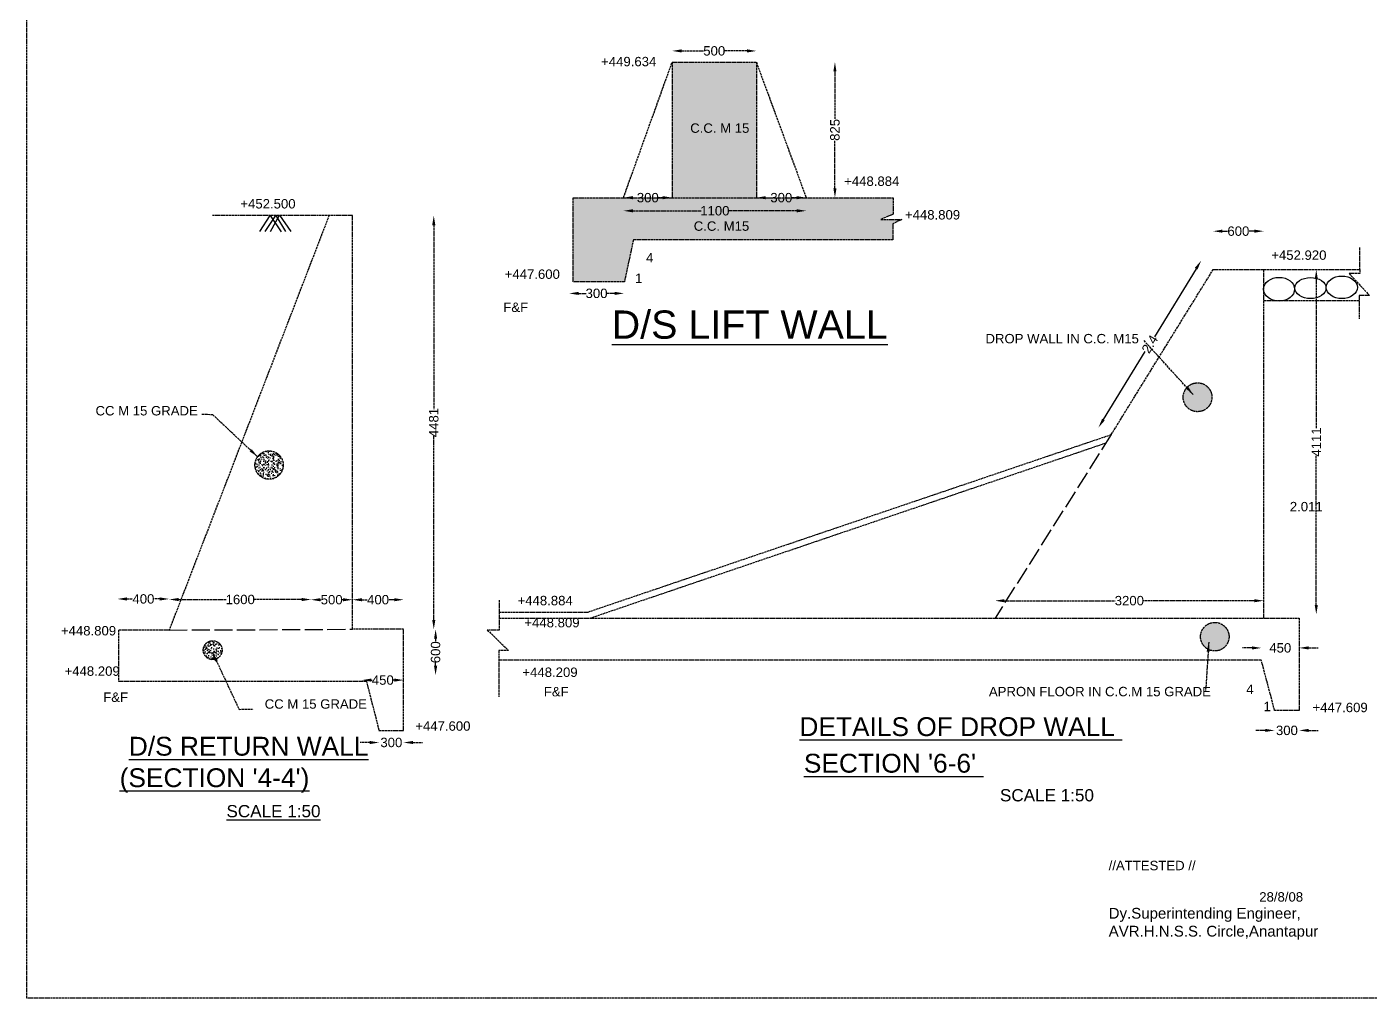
# Model space of a CAD drawing. Header units: millimetres. Extents: x -106493129 to -53243612, y 22134788 to 44283086.
# Drawn here: x -53256889 to -53249752, y 22134801 to 22139962 of the extents above; entities that cross this region are included whole.
import ezdxf

# ---------------------------------------------------------------- set-up
doc = ezdxf.new("R2010")
doc.units = ezdxf.units.MM
doc.header["$MEASUREMENT"] = 0
doc.linetypes.add('ACAD_ISO02W100', pattern=[15, 12, -3])
for name, color, linetype in [('DIMENSION', 7, 'Continuous'), ('DIMENSIONS', 7, 'Continuous'), ('DRAWING', 2, 'Continuous'), ('REF', 22, 'Continuous'), ('TEXT', 7, 'Continuous')]:
    doc.layers.add(name, color=color, linetype=linetype)
doc.styles.get("Standard").update_dxf_attribs({"font": 'arial.ttf', "height": 50})
doc.dimstyles.get("Standard").update_dxf_attribs({"dimtxt": 50, "dimasz": 50, "dimexe": 0.18, "dimexo": 0.0625, "dimgap": 0.09, "dimtad": 0, "dimdec": 0, "dimzin": 0, "dimdsep": 46, "dimtxsty": 'Standard', "dimcen": 0.09, "dimse1": 1, "dimse2": 1, "dimadec": 0, "dimazin": 0, "dimtfac": 1, "dimtdec": 0, "dimtofl": 0, "dimtmove": 0, "dimatfit": 3, "dimfxl": 1, "dimtolj": 1, "dimtzin": 0, "dimarcsym": 0})
pattern_1 = [(50, (0, 0), (35.86300913, -3.137606749), [3.75, -41.25]), (355, (0, 0), (-6.93756668, 37.609606685), [3, -33]), (100.4514, (2.99, -0.26), (28.925469086, 34.471977103), [3.1870095, -35.0571056]), (46.1842, (0, 10), (53.36205243, -8.275950716), [5.625, -61.875]), (96.6356, (4.447, 9.31), (46.733135277, 48.705893545), [4.7805144, -52.58565]), (351.1842, (0, 10), (46.733097257, 48.705930046), [4.5, -49.5]), (21, (5, 7.5), (29.845352606, -20.130944533), [3.75, -41.25]), (326, (5, 7.5), (12.165766596, 36.257502252), [3, -33]), (71.4514, (7.487, 5.822), (42.01113143, 16.126524835), [3.1870095, -35.0571056]), (37.5, (0, 0), (0.607992766, 16.6446926916), [0, -32.6, 0, -33.5, 0, -33.125]), (7.5, (0, 0), (13.153476872, 19.720585594), [0, -19.1, 0, -31.85, 0, -12.625]), (327.5, (-11.15, 0), (26.6911218086, -1.1277435867), [0, -12.5, 0, -39, 0, -51.75]), (317.5, (-16.15, 0), (29.159308467, 5.005249117), [0, -16.25, 0, -25.9, 0, -36.75])]

# ---------------------------------------------------------------- blocks, each defined once
blk = doc.blocks.new('*D77')
at = {"layer": 'Defpoints', "color": 0, "linetype": 'ACAD_ISO02W100'}
for p in [(-53250053.6, 22138671.6), (-53250057.6, 22136840.1), (-53250037.7, 22136840.1)]:
    blk.add_point(p, dxfattribs=at)
at = {"layer": 'TEXT', "color": 0, "linetype": 'ACAD_ISO02W100', "lineweight": -2}
for p, q in [((-53250037.7, 22138621.6), (-53250037.7, 22137826.7)), ((-53250037.7, 22136890.1), (-53250037.7, 22137684.9))]:
    blk.add_line(p, q, dxfattribs=at)
at = {"layer": 'TEXT', "color": 0, "linetype": 'ACAD_ISO02W100'}
for points in [[(-53250046.1, 22138621.6), (-53250029.4, 22138621.6), (-53250037.7, 22138671.6)], [(-53250046.1, 22136890.1), (-53250029.4, 22136890.1), (-53250037.7, 22136840.1)]]:
    blk.add_solid(points, dxfattribs=at)
at = {"layer": 'TEXT', "color": 0, "linetype": 'ACAD_ISO02W100', "insert": (-53250037.7, 22137755.8), "char_height": 50, "attachment_point": 5, "rotation": 90}
blk.add_mtext('\\A1;4111', dxfattribs=at)
blk = doc.blocks.new('*D78')
at = {"layer": 'Defpoints', "color": 0, "linetype": 'ACAD_ISO02W100'}
for p in [(-53250259, 22136330.1), (-53250128.4, 22136330.1), (-53250259, 22136223.7)]:
    blk.add_point(p, dxfattribs=at)
at = {"layer": 'TEXT', "color": 0, "linetype": 'ACAD_ISO02W100', "lineweight": -2}
for p, q in [((-53250309, 22136223.7), (-53250359, 22136223.7)), ((-53250078.4, 22136223.7), (-53250028.4, 22136223.7))]:
    blk.add_line(p, q, dxfattribs=at)
at = {"layer": 'TEXT', "color": 0, "linetype": 'ACAD_ISO02W100'}
for points in [[(-53250309, 22136232), (-53250309, 22136215.4), (-53250259, 22136223.7)], [(-53250078.4, 22136232), (-53250078.4, 22136215.4), (-53250128.4, 22136223.7)]]:
    blk.add_solid(points, dxfattribs=at)
at = {"layer": 'TEXT', "color": 0, "linetype": 'ACAD_ISO02W100', "insert": (-53250193.7, 22136223.7), "char_height": 50, "attachment_point": 5}
blk.add_mtext('\\A1;300', dxfattribs=at)
blk = doc.blocks.new('*D79')
at = {"layer": 'Defpoints', "color": 0, "linetype": 'ACAD_ISO02W100'}
for p in [(-53250128.4, 22136662), (-53250329.7, 22136596.2), (-53250128.4, 22136596.2)]:
    blk.add_point(p, dxfattribs=at)
at = {"layer": 'TEXT', "color": 0, "linetype": 'ACAD_ISO02W100', "lineweight": -2}
for p, q in [((-53250379.7, 22136662), (-53250429.7, 22136662)), ((-53250078.4, 22136662), (-53250028.4, 22136662))]:
    blk.add_line(p, q, dxfattribs=at)
at = {"layer": 'TEXT', "color": 0, "linetype": 'ACAD_ISO02W100'}
for points in [[(-53250379.7, 22136670.3), (-53250379.7, 22136653.7), (-53250329.7, 22136662)], [(-53250078.4, 22136670.3), (-53250078.4, 22136653.7), (-53250128.4, 22136662)]]:
    blk.add_solid(points, dxfattribs=at)
at = {"layer": 'TEXT', "color": 0, "linetype": 'ACAD_ISO02W100', "insert": (-53250229, 22136662), "char_height": 50, "attachment_point": 5}
blk.add_mtext('\\A1;450', dxfattribs=at)
blk = doc.blocks.new('*D80')
at = {"layer": 'Defpoints', "color": 0, "linetype": 'ACAD_ISO02W100'}
for p in [(-53251744.5, 22136912.9), (-53251744.5, 22136819.7), (-53250317.3, 22136819.7)]:
    blk.add_point(p, dxfattribs=at)
at = {"layer": 'TEXT', "color": 0, "linetype": 'ACAD_ISO02W100', "lineweight": -2}
for p, q in [((-53251694.5, 22136912.9), (-53251105.5, 22136912.9)), ((-53250367.3, 22136912.9), (-53250956.2, 22136912.9))]:
    blk.add_line(p, q, dxfattribs=at)
at = {"layer": 'TEXT', "color": 0, "linetype": 'ACAD_ISO02W100'}
for points in [[(-53251694.5, 22136921.2), (-53251694.5, 22136904.5), (-53251744.5, 22136912.9)], [(-53250367.3, 22136921.2), (-53250367.3, 22136904.5), (-53250317.3, 22136912.9)]]:
    blk.add_solid(points, dxfattribs=at)
at = {"layer": 'TEXT', "color": 0, "linetype": 'ACAD_ISO02W100', "insert": (-53251030.9, 22136912.9), "char_height": 50, "attachment_point": 5}
blk.add_mtext('\\A1;3200', dxfattribs=at)
blk = doc.blocks.new('*D81')
at = {"layer": 'Defpoints', "color": 0, "linetype": 'ACAD_ISO02W100'}
for p in [(-53254886.7, 22136761), (-53254886.7, 22136516.9), (-53254717, 22136516.9)]:
    blk.add_point(p, dxfattribs=at)
at = {"layer": 'TEXT', "color": 0, "linetype": 'ACAD_ISO02W100', "lineweight": -2}
for p, q in [((-53254717, 22136711), (-53254717, 22136694.4)), ((-53254717, 22136566.9), (-53254717, 22136583.6))]:
    blk.add_line(p, q, dxfattribs=at)
at = {"layer": 'TEXT', "color": 0, "linetype": 'ACAD_ISO02W100'}
for points in [[(-53254725.3, 22136711), (-53254708.6, 22136711), (-53254717, 22136761)], [(-53254725.3, 22136566.9), (-53254708.6, 22136566.9), (-53254717, 22136516.9)]]:
    blk.add_solid(points, dxfattribs=at)
at = {"layer": 'TEXT', "color": 0, "linetype": 'ACAD_ISO02W100', "insert": (-53254717, 22136639), "char_height": 50, "attachment_point": 5, "rotation": 90}
blk.add_mtext('\\A1;600', dxfattribs=at)
blk = doc.blocks.new('*D82')
at = {"layer": 'Defpoints', "color": 0, "linetype": 'ACAD_ISO02W100'}
for p in [(-53255108.4, 22136485.7), (-53254886.7, 22136492), (-53254886.7, 22136491)]:
    blk.add_point(p, dxfattribs=at)
at = {"layer": 'TEXT', "color": 0, "linetype": 'ACAD_ISO02W100', "lineweight": -2}
for p, q in [((-53255058.4, 22136491), (-53255053.8, 22136491)), ((-53254936.7, 22136491), (-53254941.3, 22136491))]:
    blk.add_line(p, q, dxfattribs=at)
at = {"layer": 'TEXT', "color": 0, "linetype": 'ACAD_ISO02W100'}
for points in [[(-53255058.4, 22136499.4), (-53255058.4, 22136482.7), (-53255108.4, 22136491)], [(-53254936.7, 22136499.4), (-53254936.7, 22136482.7), (-53254886.7, 22136491)]]:
    blk.add_solid(points, dxfattribs=at)
at = {"layer": 'TEXT', "color": 0, "linetype": 'ACAD_ISO02W100', "insert": (-53254997.5, 22136491), "char_height": 50, "attachment_point": 5}
blk.add_mtext('\\A1;450', dxfattribs=at)
blk = doc.blocks.new('*D83')
at = {"layer": 'Defpoints', "color": 0, "linetype": 'ACAD_ISO02W100'}
for p in [(-53255017.4, 22136222.9), (-53254886.7, 22136222.9), (-53254886.7, 22136159.4)]:
    blk.add_point(p, dxfattribs=at)
at = {"layer": 'TEXT', "color": 0, "linetype": 'ACAD_ISO02W100', "lineweight": -2}
for p, q in [((-53255067.4, 22136159.4), (-53255117.4, 22136159.4)), ((-53254836.7, 22136159.4), (-53254786.7, 22136159.4))]:
    blk.add_line(p, q, dxfattribs=at)
at = {"layer": 'TEXT', "color": 0, "linetype": 'ACAD_ISO02W100'}
for points in [[(-53255067.4, 22136167.8), (-53255067.4, 22136151.1), (-53255017.4, 22136159.4)], [(-53254836.7, 22136167.8), (-53254836.7, 22136151.1), (-53254886.7, 22136159.4)]]:
    blk.add_solid(points, dxfattribs=at)
at = {"layer": 'TEXT', "color": 0, "linetype": 'ACAD_ISO02W100', "insert": (-53254952.1, 22136159.4), "char_height": 50, "attachment_point": 5}
blk.add_mtext('\\A1;300', dxfattribs=at)
blk = doc.blocks.new('*D84')
at = {"layer": 'Defpoints', "color": 0, "linetype": 'ACAD_ISO02W100'}
for p in [(-53254886.7, 22136918), (-53255158.3, 22136761), (-53254886.7, 22136761)]:
    blk.add_point(p, dxfattribs=at)
at = {"layer": 'TEXT', "color": 0, "linetype": 'ACAD_ISO02W100', "lineweight": -2}
for p, q in [((-53255108.3, 22136918), (-53255078.7, 22136918)), ((-53254936.7, 22136918), (-53254966.3, 22136918))]:
    blk.add_line(p, q, dxfattribs=at)
at = {"layer": 'TEXT', "color": 0, "linetype": 'ACAD_ISO02W100'}
for points in [[(-53255108.3, 22136926.3), (-53255108.3, 22136909.7), (-53255158.3, 22136918)], [(-53254936.7, 22136926.3), (-53254936.7, 22136909.7), (-53254886.7, 22136918)]]:
    blk.add_solid(points, dxfattribs=at)
at = {"layer": 'TEXT', "color": 0, "linetype": 'ACAD_ISO02W100', "insert": (-53255022.5, 22136918), "char_height": 50, "attachment_point": 5}
blk.add_mtext('\\A1;400', dxfattribs=at)
blk = doc.blocks.new('*D85')
at = {"layer": 'Defpoints', "color": 0, "linetype": 'ACAD_ISO02W100'}
for p in [(-53255380, 22136918), (-53255380, 22136900.6), (-53255158.3, 22136918)]:
    blk.add_point(p, dxfattribs=at)
at = {"layer": 'TEXT', "color": 0, "linetype": 'ACAD_ISO02W100', "lineweight": -2}
for p, q in [((-53255330, 22136918), (-53255324.4, 22136918)), ((-53255208.3, 22136918), (-53255213.9, 22136918))]:
    blk.add_line(p, q, dxfattribs=at)
at = {"layer": 'TEXT', "color": 0, "linetype": 'ACAD_ISO02W100'}
for points in [[(-53255330, 22136926.3), (-53255330, 22136909.7), (-53255380, 22136918)], [(-53255208.3, 22136926.3), (-53255208.3, 22136909.7), (-53255158.3, 22136918)]]:
    blk.add_solid(points, dxfattribs=at)
at = {"layer": 'TEXT', "color": 0, "linetype": 'ACAD_ISO02W100', "insert": (-53255269.2, 22136918), "char_height": 50, "attachment_point": 5}
blk.add_mtext('\\A1;500', dxfattribs=at)
blk = doc.blocks.new('*D86')
at = {"layer": 'Defpoints', "color": 0, "linetype": 'ACAD_ISO02W100'}
for p in [(-53255377.7, 22136919.1), (-53256132.3, 22136757), (-53255377.7, 22136760.1)]:
    blk.add_point(p, dxfattribs=at)
at = {"layer": 'TEXT', "color": 0, "linetype": 'ACAD_ISO02W100', "lineweight": -2}
for p, q in [((-53256082.3, 22136919.1), (-53255827.3, 22136919.1)), ((-53255427.7, 22136919.1), (-53255682.6, 22136919.1))]:
    blk.add_line(p, q, dxfattribs=at)
at = {"layer": 'TEXT', "color": 0, "linetype": 'ACAD_ISO02W100'}
for points in [[(-53256082.3, 22136927.5), (-53256082.3, 22136910.8), (-53256132.3, 22136919.1)], [(-53255427.7, 22136927.5), (-53255427.7, 22136910.8), (-53255377.7, 22136919.1)]]:
    blk.add_solid(points, dxfattribs=at)
at = {"layer": 'TEXT', "color": 0, "linetype": 'ACAD_ISO02W100', "insert": (-53255755, 22136919.1), "char_height": 50, "attachment_point": 5}
blk.add_mtext('\\A1;1600', dxfattribs=at)
blk = doc.blocks.new('*D87')
at = {"layer": 'Defpoints', "color": 0, "linetype": 'ACAD_ISO02W100'}
for p in [(-53256406.5, 22136922.1), (-53256406.5, 22136908.1), (-53256132.3, 22136919.1)]:
    blk.add_point(p, dxfattribs=at)
at = {"layer": 'TEXT', "color": 0, "linetype": 'ACAD_ISO02W100', "lineweight": -2}
for p, q in [((-53256356.5, 22136922.1), (-53256325.6, 22136922.1)), ((-53256182.3, 22136922.1), (-53256213.1, 22136922.1))]:
    blk.add_line(p, q, dxfattribs=at)
at = {"layer": 'TEXT', "color": 0, "linetype": 'ACAD_ISO02W100'}
for points in [[(-53256356.5, 22136930.4), (-53256356.5, 22136913.7), (-53256406.5, 22136922.1)], [(-53256182.3, 22136930.4), (-53256182.3, 22136913.7), (-53256132.3, 22136922.1)]]:
    blk.add_solid(points, dxfattribs=at)
at = {"layer": 'TEXT', "color": 0, "linetype": 'ACAD_ISO02W100', "insert": (-53256269.4, 22136922.1), "char_height": 50, "attachment_point": 5}
blk.add_mtext('\\A1;400', dxfattribs=at)
blk = doc.blocks.new('*D88')
at = {"layer": 'Defpoints', "color": 0, "linetype": 'ACAD_ISO02W100'}
for p in [(-53254726.6, 22138957.9), (-53254718.9, 22138957.9), (-53254717, 22136761)]:
    blk.add_point(p, dxfattribs=at)
at = {"layer": 'TEXT', "color": 0, "linetype": 'ACAD_ISO02W100', "lineweight": -2}
for p, q in [((-53254726.6, 22138907.9), (-53254726.6, 22137930.4)), ((-53254726.6, 22136811), (-53254726.6, 22137788.5))]:
    blk.add_line(p, q, dxfattribs=at)
at = {"layer": 'TEXT', "color": 0, "linetype": 'ACAD_ISO02W100'}
for points in [[(-53254735, 22138907.9), (-53254718.3, 22138907.9), (-53254726.6, 22138957.9)], [(-53254735, 22136811), (-53254718.3, 22136811), (-53254726.6, 22136761)]]:
    blk.add_solid(points, dxfattribs=at)
at = {"layer": 'TEXT', "color": 0, "linetype": 'ACAD_ISO02W100', "insert": (-53254726.6, 22137859.5), "char_height": 50, "attachment_point": 5, "rotation": 90}
blk.add_mtext('\\A1;4481', dxfattribs=at)
blk = doc.blocks.new('*D89')
at = {"layer": 'Defpoints', "color": 0, "linetype": 'ACAD_ISO02W100'}
for p in [(-53254007.1, 22138550.4), (-53253716.3, 22138550.4), (-53253716.3, 22138545.5)]:
    blk.add_point(p, dxfattribs=at)
at = {"layer": 'TEXT', "color": 0, "linetype": 'ACAD_ISO02W100', "lineweight": -2}
for p, q in [((-53253957.1, 22138545.5), (-53253916.9, 22138545.5)), ((-53253766.3, 22138545.5), (-53253806.4, 22138545.5))]:
    blk.add_line(p, q, dxfattribs=at)
at = {"layer": 'TEXT', "color": 0, "linetype": 'ACAD_ISO02W100'}
for points in [[(-53253957.1, 22138553.8), (-53253957.1, 22138537.2), (-53254007.1, 22138545.5)], [(-53253766.3, 22138553.8), (-53253766.3, 22138537.2), (-53253716.3, 22138545.5)]]:
    blk.add_solid(points, dxfattribs=at)
at = {"layer": 'TEXT', "color": 0, "linetype": 'ACAD_ISO02W100', "insert": (-53253861.7, 22138545.5), "char_height": 50, "attachment_point": 5}
blk.add_mtext('\\A1;300', dxfattribs=at)
blk = doc.blocks.new('*D90')
at = {"layer": 'Defpoints', "color": 0, "linetype": 'ACAD_ISO02W100'}
for p in [(-53253718.9, 22139053.9), (-53252747.7, 22139053.9), (-53252747.7, 22138984.3)]:
    blk.add_point(p, dxfattribs=at)
at = {"layer": 'TEXT', "color": 0, "linetype": 'ACAD_ISO02W100', "lineweight": -2}
for p, q in [((-53253668.9, 22138984.3), (-53253305.6, 22138984.3)), ((-53252797.7, 22138984.3), (-53253161, 22138984.3))]:
    blk.add_line(p, q, dxfattribs=at)
at = {"layer": 'TEXT', "color": 0, "linetype": 'ACAD_ISO02W100'}
for points in [[(-53253668.9, 22138992.7), (-53253668.9, 22138976), (-53253718.9, 22138984.3)], [(-53252797.7, 22138992.7), (-53252797.7, 22138976), (-53252747.7, 22138984.3)]]:
    blk.add_solid(points, dxfattribs=at)
at = {"layer": 'TEXT', "color": 0, "linetype": 'ACAD_ISO02W100', "insert": (-53253233.3, 22138984.3), "char_height": 50, "attachment_point": 5}
blk.add_mtext('\\A1;1100', dxfattribs=at)
blk = doc.blocks.new('*D91')
at = {"layer": 'Defpoints', "color": 0, "linetype": 'ACAD_ISO02W100'}
for p in [(-53253718.9, 22139053.9), (-53253718.9, 22139053.9), (-53253460.1, 22139053.9)]:
    blk.add_point(p, dxfattribs=at)
at = {"layer": 'TEXT', "color": 0, "linetype": 'ACAD_ISO02W100', "lineweight": -2}
for p, q in [((-53253668.9, 22139053.9), (-53253644.7, 22139053.9)), ((-53253510.1, 22139053.9), (-53253534.3, 22139053.9))]:
    blk.add_line(p, q, dxfattribs=at)
at = {"layer": 'TEXT', "color": 0, "linetype": 'ACAD_ISO02W100'}
for points in [[(-53253668.9, 22139062.2), (-53253668.9, 22139045.6), (-53253718.9, 22139053.9)], [(-53253510.1, 22139062.2), (-53253510.1, 22139045.6), (-53253460.1, 22139053.9)]]:
    blk.add_solid(points, dxfattribs=at)
at = {"layer": 'TEXT', "color": 0, "linetype": 'ACAD_ISO02W100', "insert": (-53253589.5, 22139053.9), "char_height": 50, "attachment_point": 5}
blk.add_mtext('\\A1;300', dxfattribs=at)
blk = doc.blocks.new('*D92')
at = {"layer": 'Defpoints', "color": 0, "linetype": 'ACAD_ISO02W100'}
for p in [(-53253012.8, 22139053.9), (-53252747.7, 22139053.9), (-53252747.7, 22139053.9)]:
    blk.add_point(p, dxfattribs=at)
at = {"layer": 'TEXT', "color": 0, "linetype": 'ACAD_ISO02W100', "lineweight": -2}
for p, q in [((-53252962.8, 22139053.9), (-53252935.5, 22139053.9)), ((-53252797.7, 22139053.9), (-53252825, 22139053.9))]:
    blk.add_line(p, q, dxfattribs=at)
at = {"layer": 'TEXT', "color": 0, "linetype": 'ACAD_ISO02W100'}
for points in [[(-53252962.8, 22139062.2), (-53252962.8, 22139045.6), (-53253012.8, 22139053.9)], [(-53252797.7, 22139062.2), (-53252797.7, 22139045.6), (-53252747.7, 22139053.9)]]:
    blk.add_solid(points, dxfattribs=at)
at = {"layer": 'TEXT', "color": 0, "linetype": 'ACAD_ISO02W100', "insert": (-53252880.2, 22139053.9), "char_height": 50, "attachment_point": 5}
blk.add_mtext('\\A1;300', dxfattribs=at)
blk = doc.blocks.new('*D93')
at = {"layer": 'Defpoints', "color": 0, "linetype": 'ACAD_ISO02W100'}
for p in [(-53252595.2, 22139774.4), (-53252595.2, 22139774.4), (-53252587.9, 22139053.9)]:
    blk.add_point(p, dxfattribs=at)
at = {"layer": 'TEXT', "color": 0, "linetype": 'ACAD_ISO02W100', "lineweight": -2}
for p, q in [((-53252595.2, 22139724.4), (-53252595.2, 22139469.7)), ((-53252595.2, 22139103.9), (-53252595.2, 22139358.6))]:
    blk.add_line(p, q, dxfattribs=at)
at = {"layer": 'TEXT', "color": 0, "linetype": 'ACAD_ISO02W100'}
for points in [[(-53252603.5, 22139724.4), (-53252586.9, 22139724.4), (-53252595.2, 22139774.4)], [(-53252603.5, 22139103.9), (-53252586.9, 22139103.9), (-53252595.2, 22139053.9)]]:
    blk.add_solid(points, dxfattribs=at)
at = {"layer": 'TEXT', "color": 0, "linetype": 'ACAD_ISO02W100', "insert": (-53252595.2, 22139414.2), "char_height": 50, "attachment_point": 5, "rotation": 90}
blk.add_mtext('\\A1;825', dxfattribs=at)
blk = doc.blocks.new('*D94')
at = {"layer": 'Defpoints', "color": 0, "linetype": 'ACAD_ISO02W100'}
for p in [(-53253460.1, 22139833.7), (-53253460.1, 22139773.8), (-53253012.8, 22139773.8)]:
    blk.add_point(p, dxfattribs=at)
at = {"layer": 'TEXT', "color": 0, "linetype": 'ACAD_ISO02W100', "lineweight": -2}
for p, q in [((-53253410.1, 22139833.7), (-53253291.7, 22139833.7)), ((-53253062.8, 22139833.7), (-53253181.2, 22139833.7))]:
    blk.add_line(p, q, dxfattribs=at)
at = {"layer": 'TEXT', "color": 0, "linetype": 'ACAD_ISO02W100'}
for points in [[(-53253410.1, 22139842.1), (-53253410.1, 22139825.4), (-53253460.1, 22139833.7)], [(-53253062.8, 22139842.1), (-53253062.8, 22139825.4), (-53253012.8, 22139833.7)]]:
    blk.add_solid(points, dxfattribs=at)
at = {"layer": 'TEXT', "color": 0, "linetype": 'ACAD_ISO02W100', "insert": (-53253236.5, 22139833.7), "char_height": 50, "attachment_point": 5}
blk.add_mtext('\\A1;500', dxfattribs=at)
blk = doc.blocks.new('*D95')
at = {"layer": 'Defpoints', "color": 0, "linetype": 'ACAD_ISO02W100'}
for p in [(-53250317.3, 22138876), (-53250586, 22138671.6), (-53250317.3, 22138671.6)]:
    blk.add_point(p, dxfattribs=at)
at = {"layer": 'TEXT', "color": 0, "linetype": 'ACAD_ISO02W100', "lineweight": -2}
for p, q in [((-53250536, 22138876), (-53250507, 22138876)), ((-53250367.3, 22138876), (-53250396.2, 22138876))]:
    blk.add_line(p, q, dxfattribs=at)
at = {"layer": 'TEXT', "color": 0, "linetype": 'ACAD_ISO02W100'}
for points in [[(-53250536, 22138884.4), (-53250536, 22138867.7), (-53250586, 22138876)], [(-53250367.3, 22138884.4), (-53250367.3, 22138867.7), (-53250317.3, 22138876)]]:
    blk.add_solid(points, dxfattribs=at)
at = {"layer": 'TEXT', "color": 0, "linetype": 'ACAD_ISO02W100', "insert": (-53250451.6, 22138876), "char_height": 50, "attachment_point": 5}
blk.add_mtext('\\A1;600', dxfattribs=at)
blk = doc.blocks.new('*D97')
at = {"layer": 'Defpoints', "color": 0}
for p in [(-53250649.5, 22138719.5), (-53250581.9, 22138677.9), (-53251127.2, 22137790.9)]:
    blk.add_point(p, dxfattribs=at)
at = {"layer": 'REF', "color": 0, "lineweight": -2}
for p, q in [((-53250675.7, 22138676.9), (-53250898.1, 22138315.1)), ((-53251168.7, 22137875.1), (-53250946.2, 22138236.9))]:
    blk.add_line(p, q, dxfattribs=at)
at = {"layer": 'REF', "color": 0}
for points in [[(-53250682.8, 22138681.3), (-53250668.6, 22138672.5), (-53250649.5, 22138719.5)], [(-53251175.8, 22137879.4), (-53251161.6, 22137870.7), (-53251194.9, 22137832.5)]]:
    blk.add_solid(points, dxfattribs=at)
at = {"layer": 'REF', "color": 0, "insert": (-53250922.2, 22138276), "char_height": 50, "attachment_point": 5, "rotation": 58.41625}
blk.add_mtext('\\A1;2.4', dxfattribs=at)

msp = doc.modelspace()

# ---------------------------------------------------------------- hatches: boundary and pattern name
at = {"layer": 'TEXT', "linetype": 'ACAD_ISO02W100'}
h = msp.add_hatch(dxfattribs=at)
h.set_pattern_fill('AR-CONC', color=0, scale=5, style=0)
h.set_pattern_definition(pattern_1)
h.paths.add_polyline_path([(-53253012.8, 22139773.8), (-53253460.1, 22139773.8), (-53253460.1, 22139053.9), (-53253012.8, 22139053.9)])
h.paths.add_polyline_path([(-53252287.8, 22138915.2), (-53252239.4, 22138938.7), (-53252352, 22138938.7), (-53252285, 22138966.5), (-53252285, 22139053.9), (-53253986.4, 22139053.9), (-53253986.4, 22138606.9), (-53253713.7, 22138607.5), (-53253666.2, 22138829.7), (-53252287.8, 22138829.7)])
h.paths.add_polyline_path([(-53253377, 22139384.8), (-53253036.8, 22139384.8), (-53253036.8, 22139462.4), (-53253377, 22139462.4)], flags=24)
h.paths.add_polyline_path([(-53253318, 22139022.4), (-53253148.5, 22139022.4), (-53253148.5, 22138946.3), (-53253318, 22138946.3)], flags=24)
h.paths.add_polyline_path([(-53253657.1, 22139091.9), (-53253521.9, 22139091.9), (-53253521.9, 22139015.8), (-53253657.1, 22139015.8)], flags=9)
h.paths.add_polyline_path([(-53252947.9, 22139091.9), (-53252812.6, 22139091.9), (-53252812.6, 22139015.8), (-53252947.9, 22139015.8)], flags=9)
h.paths.add_polyline_path([(-53253358.3, 22138864.3), (-53253037.5, 22138864.3), (-53253037.5, 22138941.9), (-53253358.3, 22138941.9)], flags=24)
h = msp.add_hatch(dxfattribs=at)
h.set_pattern_fill('AR-CONC', color=0, scale=5, style=0)
h.set_pattern_definition(pattern_1)
h.paths.add_polyline_path([(-53248186.8, 22139139.1, 1), (-53248340.1, 22139139.1, 1)])
h.paths.add_polyline_path([(-53248341.7, 22138412.4, 1), (-53248495.4, 22138412.4, 1)])
h.paths.add_polyline_path([(-53250591.9, 22137993.6, 1), (-53250745.1, 22137993.6, 1)])
h.paths.add_polyline_path([(-53250652.7, 22136721.6, 1), (-53250501.1, 22136721.6, 1)])
h = msp.add_hatch(dxfattribs=at)
h.set_pattern_fill('AR-CONC', color=0, scale=5, style=0)
h.set_pattern_definition(pattern_1)
h.paths.add_polyline_path([(-53255526.2, 22137633.7, 1), (-53255676.9, 22137633.7, 1)])
h = msp.add_hatch(dxfattribs=at)
h.set_pattern_fill('AR-CONC', color=0, scale=5, style=0)
h.set_pattern_definition(pattern_1)
h.paths.add_polyline_path([(-53255951.4, 22136650.4, 1), (-53255851.2, 22136650.4, 1)])

# ---------------------------------------------------------------- linework, layer by layer
at = {"layer": 'DRAWING', "color": 0, "linetype": 'ACAD_ISO02W100'}
for points in [[(-53253718.9, 22139053.9), (-53253460.1, 22139773.8), (-53253012.8, 22139773.8), (-53252747.7, 22139053.9)], [(-53253460.1, 22139773.8), (-53253460.1, 22139053.9)], [(-53253012.8, 22139773.8), (-53253012.8, 22139053.9)], [(-53253986.4, 22138606.9), (-53253986.4, 22139053.9), (-53252285, 22139053.9), (-53252285, 22138966.5), (-53252352, 22138938.7), (-53252239.4, 22138938.7), (-53252287.8, 22138915.2), (-53252287.8, 22138829.7), (-53253666.2, 22138829.7), (-53253713.7, 22138607.5), (-53253986.4, 22138606.9)], [(-53256132.3, 22136757), (-53256401.8, 22136757), (-53256401.8, 22136485.7), (-53255084.9, 22136485.7), (-53255017.4, 22136222.9), (-53254886.7, 22136222.9), (-53254886.7, 22136761), (-53255158.3, 22136761), (-53255158.3, 22138959.1), (-53255901.9, 22138959.1)], [(-53255283, 22138959.1), (-53256132.3, 22136757)], [(-53254379.7, 22136852.8), (-53253907.1, 22136852.8), (-53251127, 22137795.6), (-53250586, 22138671.6), (-53249806.4, 22138671.6), (-53249806.4, 22138789.1)], [(-53250317.3, 22138671.6), (-53250317.3, 22136819.7)], [(-53249806.4, 22138671.6), (-53249806.4, 22138651.4), (-53249863.5, 22138651.4), (-53249754.8, 22138534.6), (-53249810.2, 22138534.6), (-53249810.2, 22138409.5)], [(-53249810.2, 22138505.3), (-53250317.3, 22138505.3)], [(-53253898.1, 22136819.7), (-53251155.2, 22137751.1)], [(-53254379.7, 22136914.9), (-53254379.7, 22136757.1), (-53254442.1, 22136757.1), (-53254329.1, 22136648.1), (-53254381.7, 22136648.1), (-53254381.7, 22136401.6)], [(-53254379.7, 22136819.7), (-53250128.4, 22136819.7), (-53250128.4, 22136330.1), (-53250259, 22136330.1), (-53250329.7, 22136596.2), (-53254381.7, 22136596.2)]]:
    msp.add_lwpolyline(points, dxfattribs=at)
at = {"layer": 'DRAWING'}
for points in [[(-53255651.3, 22138873.9), (-53255595.4, 22138958.6), (-53255538.1, 22138872.3)], [(-53255623, 22138875.1), (-53255565.4, 22138958.6), (-53255515.3, 22138875.1)], [(-53255593.7, 22138875.1), (-53255546.7, 22138961.2), (-53255486.5, 22138874.3)]]:
    msp.add_lwpolyline(points, dxfattribs=at)
at = {"layer": 'DRAWING', "color": 0, "linetype": 'ACAD_ISO02W100', "ltscale": 8}
for points in [[(-53251127, 22137795.6), (-53251744.5, 22136819.7)], [(-53256132.3, 22136757), (-53255158.3, 22136761)]]:
    msp.add_lwpolyline(points, dxfattribs=at)
at = {"layer": 'DRAWING', "color": 0, "linetype": 'ACAD_ISO02W100'}
for centre, radius in [((-53250668.5, 22137993.6), 76.6), ((-53255601.6, 22137633.7), 75.3), ((-53250576.9, 22136721.6), 75.8), ((-53255901.3, 22136650.4), 50.1)]:
    msp.add_circle(centre, radius, dxfattribs=at)
at = {"layer": 'REF', "color": 0}
for centre, major_axis, ratio in [((-53250235.2, 22138567.6), (-82.5, 0), 0.764196), ((-53250068.6, 22138573.8), (-82.5, 0), 0.679022), ((-53249901.9, 22138577.7), (-83.3, 0), 0.719531)]:
    msp.add_ellipse(centre, major_axis=major_axis, ratio=ratio, dxfattribs=at)
at = {"layer": 'TEXT', "color": 0, "linetype": 'ACAD_ISO02W100'}
msp.add_lwpolyline([(-53243611.6, 22134801.4), (-53256888.7, 22134801.4), (-53256888.7, 22144297.3), (-53243611.6, 22144297.3)], close=True, dxfattribs=at)

# ---------------------------------------------------------------- texts
at = {"layer": 'DIMENSION', "color": 0, "linetype": 'ACAD_ISO02W100'}
msp.add_text('%%UD/S LIFT WALL', height=150, dxfattribs=at).set_placement((-53253781.4, 22138304.7))
at = {"layer": 'DIMENSIONS', "color": 0, "linetype": 'ACAD_ISO02W100', "insert": (-53251140.7, 22135531), "char_height": 50, "width": 4423.287, "attachment_point": 1}
msp.add_mtext('//ATTESTED //\\P\\P^I^I^I^I28/8/08\\P{\\H1.1429x;Dy.Superintending Engineer,\\PAVR.H.N.S.S. Circle,Anantapur }', dxfattribs=at)
at = {"layer": 'TEXT', "color": 0, "linetype": 'ACAD_ISO02W100'}
for s, height, p in [('+449.634', 50, (-53253837.5, 22139752.1)), ('C.C. M 15', 50, (-53253364.1, 22139398.6)), ('+448.884', 50, (-53252546.1, 22139116.6)), ('+452.500', 50, (-53255754.2, 22138996.6)), ('C.C. M15', 50, (-53253345.4, 22138878.1)), ('+448.809', 50, (-53252223.3, 22138938.1)), ('4', 50, (-53253598.5, 22138710.6)), ('+452.920', 50, (-53250276.9, 22138723.9)), ('+447.600', 50, (-53254349.8, 22138622.7)), ('1', 50, (-53253657.2, 22138600.8)), ('F&F', 50, (-53254357.2, 22138447)), ('DROP WALL IN C.C. M15', 50, (-53251795.2, 22138280.1)), ('CC M 15 GRADE', 50, (-53256523.9, 22137897.1)), ('2.011', 50, (-53250178.3, 22137387.7)), ('+448.884', 50, (-53254281.5, 22136888.6)), ('+448.809', 50, (-53254245.2, 22136771.5)), ('+448.809', 50, (-53256707.7, 22136728.4)), ('+448.209', 50, (-53256688.4, 22136513.9)), ('+448.209', 50, (-53254255.6, 22136507.9)), ('F&F', 50, (-53254141.8, 22136404.6)), ('APRON FLOOR IN C.C.M 15 GRADE', 50, (-53251777.1, 22136405.2)), ('4', 50, (-53250409.6, 22136417.4)), ('F&F', 50, (-53256483, 22136375.4)), ('CC M 15 GRADE', 50, (-53255625, 22136339)), ('1', 50, (-53250318.1, 22136326)), ('+447.609', 50, (-53250057.7, 22136320.7)), ('%%UDETAILS OF DROP WALL ', 100, (-53252783.9, 22136193.7)), ('+447.600', 50, (-53254825, 22136222)), ('%%UD/S RETURN WALL', 100, (-53256346.8, 22136089.7)), ("%%USECTION '6-6' ", 100, (-53252760.2, 22135999.4)), ("%%U(SECTION '4-4')", 100, (-53256395.6, 22135922.5)), ('SCALE 1:50', 65, (-53251718.5, 22135846.8)), ('%%USCALE 1:50', 65, (-53255828.1, 22135762.4))]:
    msp.add_text(s, height=height, dxfattribs=at).set_placement(p)

# ---------------------------------------------------------------- dimensions: what is measured, and where the dimension line sits
at = {"layer": 'REF', "color": 0}
dim = msp.add_aligned_dim(p1=(-53251127.2, 22137790.9), p2=(-53250581.9, 22138677.9), distance=79.4, text='2.4', dimstyle='Standard', dxfattribs=at)
dim.commit()
dim.dimension.update_dxf_attribs({"geometry": '*D97', "text_midpoint": (-53250922.2, 22138276)})
at = {"layer": 'TEXT', "color": 0, "linetype": 'ACAD_ISO02W100'}
for base, p1, p2, text, picture, middle in [((-53253460.1, 22139833.7), (-53253012.8, 22139773.8), (-53253460.1, 22139773.8), '500', '*D94', (-53253236.5, 22139833.7)), ((-53253718.9, 22139053.9), (-53253460.1, 22139053.9), (-53253718.9, 22139053.9), '300', '*D91', (-53253589.5, 22139053.9)), ((-53252747.7, 22139053.9), (-53253012.8, 22139053.9), (-53252747.7, 22139053.9), '300', '*D92', (-53252880.2, 22139053.9)), ((-53252747.7, 22138984.3), (-53253718.9, 22139053.9), (-53252747.7, 22139053.9), '1100', '*D90', (-53253233.3, 22138984.3)), ((-53250317.3, 22138876), (-53250586, 22138671.6), (-53250317.3, 22138671.6), '600', '*D95', (-53250451.6, 22138876)), ((-53253716.3, 22138545.5), (-53254007.1, 22138550.4), (-53253716.3, 22138550.4), '300', '*D89', (-53253861.7, 22138545.5)), ((-53256406.5, 22136922.1), (-53256132.3, 22136919.1), (-53256406.5, 22136908.1), '400', '*D87', (-53256269.4, 22136922.1)), ((-53255377.7, 22136919.1), (-53256132.3, 22136757), (-53255377.7, 22136760.1), '1600', '*D86', (-53255755, 22136919.1)), ((-53255380, 22136918), (-53255158.3, 22136918), (-53255380, 22136900.6), '500', '*D85', (-53255269.2, 22136918)), ((-53254886.7, 22136918), (-53255158.3, 22136761), (-53254886.7, 22136761), '400', '*D84', (-53255022.5, 22136918)), ((-53251744.5, 22136912.9), (-53250317.3, 22136819.7), (-53251744.5, 22136819.7), '3200', '*D80', (-53251030.9, 22136912.9)), ((-53250128.4, 22136662), (-53250329.7, 22136596.2), (-53250128.4, 22136596.2), '450', '*D79', (-53250229, 22136662)), ((-53254886.7, 22136491), (-53255108.4, 22136485.7), (-53254886.7, 22136492), '450', '*D82', (-53254997.5, 22136491)), ((-53250259, 22136223.7), (-53250128.4, 22136330.1), (-53250259, 22136330.1), '300', '*D78', (-53250193.7, 22136223.7)), ((-53254886.7, 22136159.4), (-53255017.4, 22136222.9), (-53254886.7, 22136222.9), '300', '*D83', (-53254952.1, 22136159.4))]:
    dim = msp.add_linear_dim(base=base, p1=p1, p2=p2, text=text, dimstyle='Standard', dxfattribs=at)
    dim.commit()
    dim.dimension.update_dxf_attribs({"geometry": picture, "text_midpoint": middle})
for base, p1, p2, text, picture, middle in [((-53252595.2, 22139774.4), (-53252587.9, 22139053.9), (-53252595.2, 22139774.4), '825', '*D93', (-53252595.2, 22139414.2)), ((-53254726.6, 22138957.9), (-53254717, 22136761), (-53254718.9, 22138957.9), '4481', '*D88', (-53254726.6, 22137859.5)), ((-53250037.7, 22136840.1), (-53250053.6, 22138671.6), (-53250057.6, 22136840.1), '4111', '*D77', (-53250037.7, 22137755.8)), ((-53254717, 22136516.9), (-53254886.7, 22136761), (-53254886.7, 22136516.9), '600', '*D81', (-53254717, 22136639))]:
    dim = msp.add_linear_dim(base=base, p1=p1, p2=p2, angle=90, text=text, dimstyle='Standard', dxfattribs=at)
    dim.commit()
    dim.dimension.update_dxf_attribs({"geometry": picture, "text_midpoint": middle})

# ---------------------------------------------------------------- leaders
for points in [[(-53250691.8, 22138008.7), (-53250954, 22138295.9)], [(-53255662.8, 22137677.5), (-53255901.4, 22137900.9), (-53255960.9, 22137902.1)], [(-53250608.7, 22136692.2), (-53250625.7, 22136436.4)], [(-53255902.7, 22136638.3), (-53255761.2, 22136335.7), (-53255685.5, 22136337.1)]]:
    msp.add_leader(points, dimstyle='Standard', override={"dimgap": 0.09, "dimtad": 0}, dxfattribs=at)

doc.saveas('drawing.dxf')
